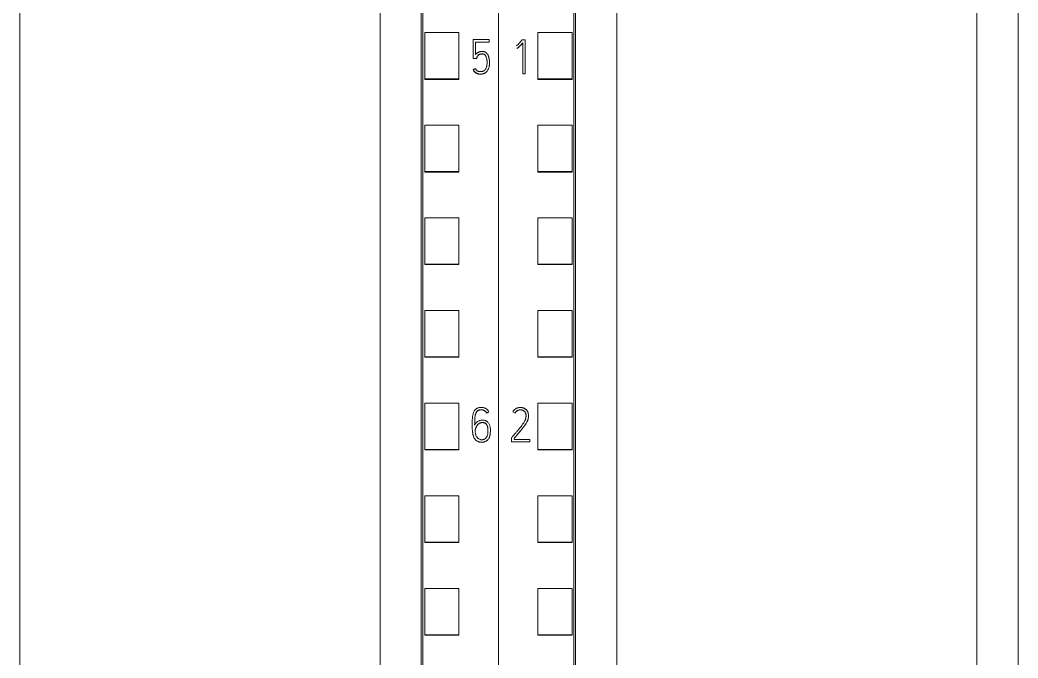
# Model space of a CAD drawing. Header units: millimetres. Extents: x 4137 to 6698, y 1400 to 3585.
# Drawn here: x 5361.9 to 5420.1, y 3013.8 to 3051 of the extents above; entities that cross this region are included whole.
import ezdxf

# ---------------------------------------------------------------- set-up
doc = ezdxf.new("R2010")
doc.units = ezdxf.units.MM
doc.layers.add('000-PI-Oprema', color=30, linetype='Continuous', lineweight=5)

msp = doc.modelspace()

# ---------------------------------------------------------------- linework, layer by layer
at = {"layer": '000-PI-Oprema', "color": 0, "linetype": 'ByBlock', "lineweight": 0}
for p, q in [((5389.848, 3075.465), (5389.848, 2962.047)), ((5389.848, 3075.465), (5389.848, 2962.047)), ((5385.448, 2964.37), (5385.448, 3073.185)), ((5394.248, 3073.185), (5394.248, 2964.37)), ((5385.548, 3047.561), (5385.548, 3050.264)), ((5385.548, 3050.264), (5387.548, 3050.264)), ((5387.548, 3047.561), (5387.548, 3050.264)), ((5392.148, 3047.561), (5392.148, 3050.264)), ((5394.148, 3050.264), (5392.148, 3050.264)), ((5394.148, 3047.561), (5394.148, 3050.264)), ((5388.375, 3049.855), (5388.375, 3048.761)), ((5389.299, 3049.855), (5388.375, 3049.855)), ((5388.514, 3048.982), (5388.514, 3049.717)), ((5388.514, 3049.717), (5389.299, 3049.717)), ((5389.299, 3049.711), (5388.514, 3049.711)), ((5389.299, 3049.717), (5389.299, 3049.855)), ((5389.299, 3049.717), (5389.299, 3049.711)), ((5391.414, 3049.844), (5391.239, 3049.844)), ((5391.414, 3047.86), (5391.414, 3049.844)), ((5391.275, 3049.673), (5391.275, 3047.86)), ((5388.375, 3048.761), (5388.375, 3048.754)), ((5388.375, 3048.761), (5388.586, 3048.761)), ((5388.586, 3048.754), (5388.375, 3048.754)), ((5388.586, 3048.761), (5388.586, 3048.754)), ((5388.38, 3048.106), (5388.38, 3048.1)), ((5389.326, 3048.496), (5389.326, 3048.503)), ((5385.548, 3047.534), (5385.548, 3047.561)), ((5385.548, 3047.561), (5387.548, 3047.561)), ((5385.548, 3047.534), (5387.548, 3047.534)), ((5387.548, 3047.534), (5387.548, 3047.561)), ((5391.275, 3047.86), (5391.414, 3047.86)), ((5391.275, 3047.86), (5391.275, 3047.854)), ((5391.414, 3047.854), (5391.275, 3047.854)), ((5391.414, 3047.86), (5391.414, 3047.854)), ((5392.148, 3047.534), (5392.148, 3047.561)), ((5394.148, 3047.561), (5392.148, 3047.561)), ((5394.148, 3047.534), (5392.148, 3047.534)), ((5394.148, 3047.534), (5394.148, 3047.561)), ((5385.548, 3042.16), (5385.548, 3044.862)), ((5385.548, 3044.862), (5387.548, 3044.862)), ((5387.548, 3042.16), (5387.548, 3044.862)), ((5392.148, 3042.16), (5392.148, 3044.862)), ((5394.148, 3044.862), (5392.148, 3044.862)), ((5394.148, 3042.16), (5394.148, 3044.862)), ((5385.548, 3042.134), (5385.548, 3042.16)), ((5385.548, 3042.16), (5387.548, 3042.16)), ((5385.548, 3042.134), (5387.548, 3042.134)), ((5387.548, 3042.134), (5387.548, 3042.16)), ((5392.148, 3042.134), (5392.148, 3042.16)), ((5394.148, 3042.16), (5392.148, 3042.16)), ((5394.148, 3042.134), (5392.148, 3042.134)), ((5394.148, 3042.134), (5394.148, 3042.16)), ((5385.548, 3036.758), (5385.548, 3039.46)), ((5385.548, 3039.46), (5387.548, 3039.46)), ((5387.548, 3036.758), (5387.548, 3039.46)), ((5392.148, 3036.758), (5392.148, 3039.46)), ((5394.148, 3039.46), (5392.148, 3039.46)), ((5394.148, 3036.758), (5394.148, 3039.46)), ((5385.548, 3036.734), (5385.548, 3036.758)), ((5385.548, 3036.758), (5387.548, 3036.758)), ((5385.548, 3036.734), (5387.548, 3036.734)), ((5387.548, 3036.734), (5387.548, 3036.758)), ((5392.148, 3036.734), (5392.148, 3036.758)), ((5394.148, 3036.758), (5392.148, 3036.758)), ((5394.148, 3036.734), (5392.148, 3036.734)), ((5394.148, 3036.734), (5394.148, 3036.758)), ((5385.548, 3031.357), (5385.548, 3034.059)), ((5385.548, 3034.059), (5387.548, 3034.059)), ((5387.548, 3031.357), (5387.548, 3034.059)), ((5392.148, 3031.357), (5392.148, 3034.059)), ((5394.148, 3034.059), (5392.148, 3034.059)), ((5394.148, 3031.357), (5394.148, 3034.059)), ((5385.548, 3031.334), (5385.548, 3031.357)), ((5385.548, 3031.357), (5387.548, 3031.357)), ((5385.548, 3031.334), (5387.548, 3031.334)), ((5387.548, 3031.334), (5387.548, 3031.357)), ((5392.148, 3031.334), (5392.148, 3031.357)), ((5394.148, 3031.357), (5392.148, 3031.357)), ((5394.148, 3031.334), (5392.148, 3031.334)), ((5394.148, 3031.334), (5394.148, 3031.357)), ((5385.548, 3025.955), (5385.548, 3028.657)), ((5385.548, 3028.657), (5387.548, 3028.657)), ((5387.548, 3025.955), (5387.548, 3028.657)), ((5389.292, 3028.155), (5389.292, 3028.149)), ((5392.148, 3025.955), (5392.148, 3028.657)), ((5394.148, 3028.657), (5392.148, 3028.657)), ((5394.148, 3025.955), (5394.148, 3028.657)), ((5389.164, 3028.089), (5389.164, 3028.083)), ((5391.6, 3027.915), (5391.6, 3027.921)), ((5388.32, 3027.351), (5388.32, 3027.345)), ((5389.384, 3027.052), (5389.384, 3027.058)), ((5391.683, 3026.537), (5390.757, 3026.537)), ((5391.683, 3026.398), (5391.683, 3026.537)), ((5385.548, 3025.934), (5385.548, 3025.955)), ((5385.548, 3025.955), (5387.548, 3025.955)), ((5385.548, 3025.934), (5387.548, 3025.934)), ((5387.548, 3025.934), (5387.548, 3025.955)), ((5390.618, 3026.398), (5391.683, 3026.398)), ((5391.683, 3026.392), (5390.618, 3026.392)), ((5391.683, 3026.398), (5391.683, 3026.392)), ((5392.148, 3025.934), (5392.148, 3025.955)), ((5394.148, 3025.955), (5392.148, 3025.955)), ((5394.148, 3025.934), (5392.148, 3025.934)), ((5394.148, 3025.934), (5394.148, 3025.955)), ((5385.548, 3020.554), (5385.548, 3023.255)), ((5385.548, 3023.255), (5387.548, 3023.255)), ((5387.548, 3020.554), (5387.548, 3023.255)), ((5392.148, 3020.554), (5392.148, 3023.255)), ((5394.148, 3023.255), (5392.148, 3023.255)), ((5394.148, 3020.554), (5394.148, 3023.255)), ((5385.548, 3020.534), (5385.548, 3020.554)), ((5385.548, 3020.554), (5387.548, 3020.554)), ((5385.548, 3020.534), (5387.548, 3020.534)), ((5387.548, 3020.534), (5387.548, 3020.554)), ((5392.148, 3020.534), (5392.148, 3020.554)), ((5394.148, 3020.554), (5392.148, 3020.554)), ((5394.148, 3020.534), (5392.148, 3020.534)), ((5394.148, 3020.534), (5394.148, 3020.554)), ((5385.548, 3015.152), (5385.548, 3017.854)), ((5385.548, 3017.854), (5387.548, 3017.854)), ((5387.548, 3015.152), (5387.548, 3017.854)), ((5392.148, 3015.152), (5392.148, 3017.854)), ((5394.148, 3017.854), (5392.148, 3017.854)), ((5394.148, 3015.152), (5394.148, 3017.854)), ((5385.548, 3015.152), (5387.548, 3015.152)), ((5385.548, 3015.134), (5385.548, 3015.152)), ((5385.548, 3015.134), (5387.548, 3015.134)), ((5387.548, 3015.134), (5387.548, 3015.152)), ((5392.148, 3015.134), (5392.148, 3015.152)), ((5394.148, 3015.152), (5392.148, 3015.152)), ((5394.148, 3015.134), (5392.148, 3015.134)), ((5394.148, 3015.134), (5394.148, 3015.152))]:
    msp.add_line(p, q, dxfattribs=at)
at = {"layer": '000-PI-Oprema', "color": 0, "linetype": 'ByBlock', "lineweight": 0, "ltscale": 0.25}
for p, q in [((5390.693, 3028.147), (5390.818, 3028.077)), ((5390.618, 3026.653), (5390.618, 3026.392)), ((5390.757, 3026.537), (5390.757, 3026.603))]:
    msp.add_line(p, q, dxfattribs=at)
at = {"layer": '000-PI-Oprema', "color": 0, "linetype": 'ByBlock', "lineweight": 0}
for points, knots in [([(5385.348, 2964.084), (5385.348, 2967.425), (5385.348, 2975.39), (5385.348, 2988.029), (5385.348, 3003.516), (5385.348, 3017.81), (5385.348, 3032.02), (5385.348, 3046.587), (5385.348, 3060.757), (5385.348, 3070.326), (5385.348, 3073.37)], [0, 0, 0, 0, 0.091483, 0.21812, 0.346206, 0.515858, 0.610111, 0.736264, 0.916066, 1, 1, 1, 1]), ([(5394.348, 3073.37), (5394.348, 3070.326), (5394.348, 3060.757), (5394.348, 3046.587), (5394.348, 3032.02), (5394.348, 3017.81), (5394.348, 3003.516), (5394.348, 2988.029), (5394.348, 2975.39), (5394.348, 2967.425), (5394.348, 2964.084)], [0, 0, 0, 0, 0.083934, 0.263736, 0.389889, 0.484142, 0.653794, 0.78188, 0.908517, 1, 1, 1, 1]), ([(5420.148, 2964.084), (5420.148, 2967.425), (5420.148, 2975.39), (5420.148, 2988.029), (5420.148, 3003.516), (5420.148, 3017.81), (5420.148, 3032.02), (5420.148, 3046.587), (5420.148, 3060.757), (5420.148, 3070.326), (5420.148, 3073.37)], [0, 0, 0, 0, 0.091483, 0.21812, 0.346206, 0.515858, 0.610111, 0.736264, 0.916066, 1, 1, 1, 1]), ([(5361.948, 3070.305), (5361.948, 3068.282), (5361.948, 3059.733), (5361.948, 3046.587), (5361.948, 3032.02), (5361.948, 3017.81), (5361.948, 3003.516), (5361.948, 2988.029), (5361.948, 2975.271), (5361.948, 2966.39), (5361.948, 2962.132), (5361.948, 2961.334)], [0, 0, 0, 0, 0.055935, 0.236292, 0.362833, 0.457376, 0.627551, 0.756032, 0.883059, 0.978086, 1, 1, 1, 1]), ([(5382.948, 3070.305), (5382.948, 3068.282), (5382.948, 3059.733), (5382.948, 3046.587), (5382.948, 3032.02), (5382.948, 3017.81), (5382.948, 3003.516), (5382.948, 2988.029), (5382.948, 2975.271), (5382.948, 2966.39), (5382.948, 2962.132), (5382.948, 2961.334)], [0, 0, 0, 0, 0.055935, 0.236292, 0.362833, 0.457376, 0.627551, 0.756032, 0.883059, 0.978086, 1, 1, 1, 1]), ([(5396.748, 3070.305), (5396.748, 3068.282), (5396.748, 3059.733), (5396.748, 3046.587), (5396.748, 3032.02), (5396.748, 3017.81), (5396.748, 3003.516), (5396.748, 2988.029), (5396.748, 2975.271), (5396.748, 2966.39), (5396.748, 2962.132), (5396.748, 2961.334)], [0, 0, 0, 0, 0.055935, 0.236292, 0.362833, 0.457376, 0.627551, 0.756032, 0.883059, 0.978086, 1, 1, 1, 1]), ([(5417.748, 3070.305), (5417.748, 3068.282), (5417.748, 3059.733), (5417.748, 3046.587), (5417.748, 3032.02), (5417.748, 3017.81), (5417.748, 3003.516), (5417.748, 2988.029), (5417.748, 2975.271), (5417.748, 2966.39), (5417.748, 2962.132), (5417.748, 2961.334)], [0, 0, 0, 0, 0.055935, 0.236292, 0.362833, 0.457376, 0.627551, 0.756032, 0.883059, 0.978086, 1, 1, 1, 1]), ([(5391.239, 3049.844), (5391.213, 3049.814), (5391.186, 3049.784), (5391.132, 3049.725), (5391.104, 3049.696), (5391.063, 3049.652), (5391.049, 3049.637), (5391.021, 3049.608), (5391.007, 3049.594), (5390.979, 3049.566), (5390.964, 3049.552), (5390.934, 3049.525), (5390.919, 3049.512), (5390.903, 3049.499)], [0, 0, 0, 0, 0.25, 0.25, 0.5, 0.5, 0.625, 0.625, 0.75, 0.75, 0.875, 0.875, 1, 1, 1, 1]), ([(5388.38, 3048.106), (5388.393, 3048.079), (5388.406, 3048.054), (5388.43, 3048.018), (5388.439, 3048.007), (5388.458, 3047.984), (5388.468, 3047.974), (5388.49, 3047.954), (5388.501, 3047.945), (5388.524, 3047.928), (5388.536, 3047.92), (5388.561, 3047.905), (5388.574, 3047.898), (5388.6, 3047.886), (5388.614, 3047.881), (5388.642, 3047.871), (5388.656, 3047.867), (5388.684, 3047.86), (5388.698, 3047.858), (5388.727, 3047.854), (5388.742, 3047.853), (5388.764, 3047.851), (5388.771, 3047.851), (5388.786, 3047.85), (5388.793, 3047.85), (5388.815, 3047.849), (5388.83, 3047.849), (5388.859, 3047.849), (5388.873, 3047.85), (5388.902, 3047.854), (5388.917, 3047.856), (5388.946, 3047.862), (5388.96, 3047.866), (5389.002, 3047.88), (5389.029, 3047.891), (5389.067, 3047.913), (5389.08, 3047.921), (5389.104, 3047.938), (5389.115, 3047.947), (5389.137, 3047.967), (5389.148, 3047.977), (5389.168, 3047.998), (5389.177, 3048.01), (5389.204, 3048.044), (5389.22, 3048.069), (5389.241, 3048.107), (5389.248, 3048.12), (5389.26, 3048.147), (5389.266, 3048.16), (5389.282, 3048.201), (5389.291, 3048.229), (5389.306, 3048.285), (5389.311, 3048.313), (5389.318, 3048.357), (5389.32, 3048.371), (5389.323, 3048.4), (5389.324, 3048.415), (5389.326, 3048.458), (5389.327, 3048.488), (5389.326, 3048.546), (5389.324, 3048.604), (5389.318, 3048.662), (5389.311, 3048.719), (5389.306, 3048.748), (5389.296, 3048.791), (5389.293, 3048.805), (5389.285, 3048.834), (5389.281, 3048.848), (5389.267, 3048.889), (5389.257, 3048.917), (5389.237, 3048.956), (5389.23, 3048.969), (5389.215, 3048.994), (5389.207, 3049.007), (5389.182, 3049.042), (5389.162, 3049.064), (5389.118, 3049.103), (5389.093, 3049.119), (5389.054, 3049.139), (5389.04, 3049.144), (5389.012, 3049.154), (5388.997, 3049.157), (5388.968, 3049.163), (5388.954, 3049.164), (5388.924, 3049.167), (5388.909, 3049.167), (5388.88, 3049.167), (5388.865, 3049.166), (5388.836, 3049.163), (5388.822, 3049.162), (5388.793, 3049.157), (5388.778, 3049.154), (5388.75, 3049.147), (5388.735, 3049.143), (5388.708, 3049.133), (5388.694, 3049.128), (5388.667, 3049.116), (5388.655, 3049.109), (5388.629, 3049.093), (5388.617, 3049.085), (5388.593, 3049.067), (5388.582, 3049.058), (5388.561, 3049.038), (5388.551, 3049.027), (5388.531, 3049.005), (5388.522, 3048.994), (5388.514, 3048.982)], [0, 0, 0, 0, 0.03125, 0.03125, 0.046875, 0.046875, 0.0625, 0.0625, 0.078125, 0.078125, 0.09375, 0.09375, 0.109375, 0.109375, 0.125, 0.125, 0.140625, 0.140625, 0.15625, 0.15625, 0.171875, 0.171875, 0.179687, 0.179687, 0.1875, 0.1875, 0.203125, 0.203125, 0.21875, 0.21875, 0.234375, 0.234375, 0.25, 0.25, 0.28125, 0.28125, 0.296875, 0.296875, 0.3125, 0.3125, 0.328125, 0.328125, 0.34375, 0.34375, 0.375, 0.375, 0.390625, 0.390625, 0.40625, 0.40625, 0.4375, 0.4375, 0.46875, 0.46875, 0.484375, 0.484375, 0.5, 0.5, 0.53125, 0.53125, 0.5625, 0.59375, 0.59375, 0.625, 0.625, 0.640625, 0.640625, 0.65625, 0.65625, 0.6875, 0.6875, 0.703125, 0.703125, 0.71875, 0.71875, 0.75, 0.75, 0.78125, 0.78125, 0.796875, 0.796875, 0.8125, 0.8125, 0.828125, 0.828125, 0.84375, 0.84375, 0.859375, 0.859375, 0.875, 0.875, 0.890625, 0.890625, 0.90625, 0.90625, 0.921875, 0.921875, 0.9375, 0.9375, 0.953125, 0.953125, 0.96875, 0.96875, 0.984375, 0.984375, 1, 1, 1, 1]), ([(5390.912, 3049.352), (5390.917, 3049.352), (5390.922, 3049.353), (5390.932, 3049.355), (5390.937, 3049.356), (5390.947, 3049.36), (5390.952, 3049.362), (5390.961, 3049.367), (5390.965, 3049.37), (5390.978, 3049.379), (5390.986, 3049.385), (5391.002, 3049.398), (5391.009, 3049.404), (5391.033, 3049.424), (5391.047, 3049.438), (5391.077, 3049.467), (5391.092, 3049.481), (5391.135, 3049.524), (5391.163, 3049.554), (5391.22, 3049.613), (5391.248, 3049.643), (5391.275, 3049.673)], [0, 0, 0, 0, 0.03125, 0.03125, 0.0625, 0.0625, 0.09375, 0.09375, 0.125, 0.125, 0.1875, 0.1875, 0.25, 0.25, 0.375, 0.375, 0.5, 0.5, 0.75, 0.75, 1, 1, 1, 1]), ([(5391.275, 3049.666), (5391.248, 3049.636), (5391.22, 3049.607), (5391.163, 3049.547), (5391.135, 3049.518), (5391.091, 3049.475), (5391.077, 3049.46), (5391.047, 3049.432), (5391.032, 3049.418), (5391.009, 3049.398), (5391.002, 3049.391), (5390.986, 3049.379), (5390.977, 3049.372), (5390.965, 3049.364), (5390.961, 3049.361), (5390.952, 3049.356), (5390.947, 3049.353), (5390.938, 3049.35), (5390.932, 3049.349), (5390.922, 3049.347), (5390.917, 3049.346), (5390.912, 3049.346)], [0, 0, 0, 0, 0.25, 0.25, 0.5, 0.5, 0.625, 0.625, 0.75, 0.75, 0.8125, 0.8125, 0.875, 0.875, 0.90625, 0.90625, 0.9375, 0.9375, 0.96875, 0.96875, 1, 1, 1, 1]), ([(5388.586, 3048.761), (5388.587, 3048.784), (5388.59, 3048.807), (5388.599, 3048.84), (5388.602, 3048.851), (5388.612, 3048.873), (5388.617, 3048.883), (5388.629, 3048.902), (5388.636, 3048.911), (5388.647, 3048.925), (5388.651, 3048.929), (5388.659, 3048.937), (5388.664, 3048.941), (5388.685, 3048.961), (5388.704, 3048.974), (5388.734, 3048.991), (5388.745, 3048.996), (5388.766, 3049.005), (5388.777, 3049.009), (5388.81, 3049.019), (5388.833, 3049.023), (5388.868, 3049.026), (5388.879, 3049.026), (5388.903, 3049.026), (5388.914, 3049.025), (5388.949, 3049.022), (5388.972, 3049.017), (5388.999, 3049.007), (5389.004, 3049.005), (5389.015, 3049), (5389.02, 3048.997), (5389.034, 3048.988), (5389.043, 3048.981), (5389.056, 3048.969), (5389.06, 3048.965), (5389.068, 3048.956), (5389.08, 3048.943), (5389.09, 3048.929), (5389.102, 3048.91), (5389.108, 3048.9), (5389.118, 3048.879), (5389.123, 3048.869), (5389.136, 3048.837), (5389.143, 3048.815), (5389.157, 3048.771), (5389.162, 3048.749), (5389.169, 3048.715), (5389.171, 3048.704), (5389.175, 3048.681), (5389.18, 3048.647), (5389.183, 3048.613), (5389.185, 3048.568), (5389.186, 3048.545), (5389.187, 3048.477), (5389.186, 3048.432), (5389.179, 3048.375), (5389.177, 3048.364), (5389.173, 3048.341), (5389.171, 3048.33), (5389.163, 3048.296), (5389.157, 3048.274), (5389.142, 3048.23), (5389.134, 3048.209), (5389.113, 3048.167), (5389.101, 3048.148), (5389.075, 3048.11), (5389.06, 3048.093), (5389.035, 3048.069), (5389.026, 3048.061), (5389.008, 3048.046), (5388.998, 3048.04), (5388.979, 3048.028), (5388.969, 3048.022), (5388.947, 3048.012), (5388.936, 3048.008), (5388.903, 3047.998), (5388.88, 3047.994), (5388.846, 3047.991), (5388.834, 3047.99), (5388.811, 3047.989), (5388.799, 3047.989), (5388.765, 3047.99), (5388.742, 3047.993), (5388.708, 3048), (5388.697, 3048.003), (5388.674, 3048.01), (5388.663, 3048.014), (5388.642, 3048.023), (5388.632, 3048.029), (5388.612, 3048.041), (5388.602, 3048.047), (5388.574, 3048.069), (5388.558, 3048.085), (5388.537, 3048.113), (5388.53, 3048.123), (5388.518, 3048.143), (5388.513, 3048.153), (5388.508, 3048.164)], [0, 0, 0, 0, 0.03125, 0.03125, 0.046875, 0.046875, 0.0625, 0.0625, 0.078125, 0.078125, 0.085937, 0.085937, 0.09375, 0.09375, 0.125, 0.125, 0.140625, 0.140625, 0.15625, 0.15625, 0.1875, 0.1875, 0.203125, 0.203125, 0.21875, 0.21875, 0.25, 0.25, 0.257812, 0.257812, 0.265625, 0.265625, 0.28125, 0.28125, 0.289062, 0.289062, 0.296875, 0.3125, 0.3125, 0.328125, 0.328125, 0.34375, 0.34375, 0.375, 0.375, 0.40625, 0.40625, 0.421875, 0.421875, 0.4375, 0.46875, 0.46875, 0.5, 0.5, 0.5625, 0.5625, 0.578125, 0.578125, 0.59375, 0.59375, 0.625, 0.625, 0.65625, 0.65625, 0.6875, 0.6875, 0.71875, 0.71875, 0.734375, 0.734375, 0.75, 0.75, 0.765625, 0.765625, 0.78125, 0.78125, 0.8125, 0.8125, 0.828125, 0.828125, 0.84375, 0.84375, 0.875, 0.875, 0.890625, 0.890625, 0.90625, 0.90625, 0.921875, 0.921875, 0.9375, 0.9375, 0.96875, 0.96875, 0.984375, 0.984375, 1, 1, 1, 1]), ([(5389.187, 3048.498), (5389.187, 3048.503), (5389.187, 3048.508), (5389.186, 3048.535), (5389.186, 3048.558), (5389.183, 3048.603), (5389.181, 3048.626), (5389.173, 3048.694), (5389.164, 3048.738), (5389.145, 3048.805), (5389.137, 3048.827), (5389.12, 3048.869), (5389.11, 3048.89), (5389.092, 3048.919), (5389.086, 3048.929), (5389.071, 3048.948), (5389.063, 3048.956), (5389.046, 3048.972), (5389.037, 3048.979), (5389.023, 3048.989), (5389.017, 3048.992), (5389.007, 3048.997), (5389.002, 3049), (5388.985, 3049.006), (5388.974, 3049.009), (5388.952, 3049.015), (5388.94, 3049.017), (5388.917, 3049.019), (5388.905, 3049.02), (5388.882, 3049.02), (5388.87, 3049.02), (5388.847, 3049.018), (5388.835, 3049.017), (5388.812, 3049.012), (5388.778, 3049.005), (5388.746, 3048.992), (5388.716, 3048.975), (5388.706, 3048.968), (5388.687, 3048.955), (5388.678, 3048.948), (5388.66, 3048.932), (5388.652, 3048.924), (5388.641, 3048.911), (5388.637, 3048.906), (5388.63, 3048.897), (5388.627, 3048.892), (5388.617, 3048.877), (5388.612, 3048.867), (5388.603, 3048.846), (5388.599, 3048.835), (5388.59, 3048.801), (5388.587, 3048.778), (5388.586, 3048.754)], [0, 0, 0, 0, 0.013624, 0.013624, 0.075273, 0.075273, 0.136921, 0.136921, 0.260218, 0.260218, 0.321867, 0.321867, 0.383515, 0.383515, 0.414339, 0.414339, 0.445164, 0.445164, 0.475988, 0.475988, 0.4914, 0.4914, 0.506812, 0.506812, 0.537636, 0.537636, 0.568461, 0.568461, 0.599285, 0.599285, 0.630109, 0.630109, 0.660933, 0.660933, 0.691758, 0.753406, 0.753406, 0.78423, 0.78423, 0.815055, 0.815055, 0.845879, 0.845879, 0.861291, 0.861291, 0.876703, 0.876703, 0.907527, 0.907527, 0.938352, 0.938352, 1, 1, 1, 1]), ([(5389.326, 3048.496), (5389.326, 3048.475), (5389.326, 3048.454), (5389.324, 3048.403), (5389.321, 3048.375), (5389.315, 3048.331), (5389.313, 3048.317), (5389.307, 3048.288), (5389.304, 3048.274), (5389.293, 3048.231), (5389.285, 3048.203), (5389.264, 3048.149), (5389.252, 3048.122), (5389.224, 3048.07), (5389.209, 3048.045), (5389.183, 3048.01), (5389.173, 3047.999), (5389.154, 3047.977), (5389.143, 3047.967), (5389.111, 3047.937), (5389.087, 3047.919), (5389.05, 3047.897), (5389.037, 3047.89), (5389.01, 3047.878), (5388.996, 3047.872), (5388.954, 3047.858), (5388.926, 3047.851), (5388.882, 3047.845), (5388.867, 3047.844), (5388.838, 3047.842), (5388.823, 3047.842), (5388.794, 3047.843), (5388.779, 3047.844), (5388.75, 3047.846), (5388.735, 3047.847), (5388.706, 3047.85), (5388.692, 3047.853), (5388.663, 3047.859), (5388.648, 3047.863), (5388.62, 3047.872), (5388.606, 3047.877), (5388.58, 3047.889), (5388.566, 3047.896), (5388.541, 3047.911), (5388.528, 3047.919), (5388.504, 3047.936), (5388.493, 3047.945), (5388.471, 3047.965), (5388.461, 3047.975), (5388.441, 3047.997), (5388.432, 3048.009), (5388.407, 3048.046), (5388.393, 3048.073), (5388.38, 3048.1)], [0, 0, 0, 0, 0.044434, 0.044434, 0.104157, 0.104157, 0.134018, 0.134018, 0.16388, 0.16388, 0.223602, 0.223602, 0.283325, 0.283325, 0.343048, 0.343048, 0.37291, 0.37291, 0.402771, 0.402771, 0.462494, 0.462494, 0.492355, 0.492355, 0.522217, 0.522217, 0.58194, 0.58194, 0.611801, 0.611801, 0.641663, 0.641663, 0.671524, 0.671524, 0.701386, 0.701386, 0.731247, 0.731247, 0.761108, 0.761108, 0.79097, 0.79097, 0.820831, 0.820831, 0.850693, 0.850693, 0.880554, 0.880554, 0.910416, 0.910416, 0.940277, 0.940277, 1, 1, 1, 1]), ([(5389.292, 3028.155), (5389.277, 3028.18), (5389.261, 3028.205), (5389.235, 3028.239), (5389.225, 3028.25), (5389.206, 3028.271), (5389.195, 3028.281), (5389.163, 3028.31), (5389.14, 3028.327), (5389.102, 3028.349), (5389.089, 3028.355), (5389.063, 3028.367), (5389.049, 3028.373), (5389.009, 3028.387), (5388.981, 3028.394), (5388.938, 3028.402), (5388.924, 3028.404), (5388.895, 3028.408), (5388.881, 3028.409), (5388.837, 3028.411), (5388.809, 3028.411), (5388.766, 3028.407), (5388.751, 3028.405), (5388.723, 3028.4), (5388.708, 3028.397), (5388.666, 3028.386), (5388.639, 3028.376), (5388.601, 3028.356), (5388.588, 3028.349), (5388.564, 3028.333), (5388.552, 3028.325), (5388.518, 3028.298), (5388.497, 3028.278), (5388.469, 3028.245), (5388.46, 3028.233), (5388.443, 3028.21), (5388.435, 3028.197), (5388.414, 3028.16), (5388.402, 3028.134), (5388.381, 3028.079), (5388.373, 3028.052), (5388.359, 3027.996), (5388.354, 3027.968), (5388.345, 3027.912), (5388.341, 3027.884), (5388.332, 3027.798), (5388.328, 3027.741), (5388.323, 3027.626), (5388.322, 3027.569), (5388.32, 3027.397), (5388.319, 3027.282), (5388.325, 3027.139), (5388.326, 3027.11), (5388.33, 3027.053), (5388.332, 3027.025), (5388.342, 3026.939), (5388.35, 3026.883), (5388.367, 3026.812), (5388.371, 3026.798), (5388.379, 3026.77), (5388.383, 3026.756), (5388.397, 3026.715), (5388.408, 3026.689), (5388.426, 3026.649), (5388.432, 3026.637), (5388.446, 3026.611), (5388.454, 3026.599), (5388.478, 3026.562), (5388.495, 3026.539), (5388.526, 3026.508), (5388.536, 3026.498), (5388.559, 3026.48), (5388.571, 3026.471), (5388.607, 3026.447), (5388.633, 3026.434), (5388.673, 3026.417), (5388.687, 3026.412), (5388.714, 3026.403), (5388.728, 3026.399), (5388.77, 3026.388), (5388.799, 3026.384), (5388.842, 3026.38), (5388.857, 3026.379), (5388.886, 3026.379), (5388.9, 3026.379), (5388.944, 3026.382), (5388.972, 3026.386), (5389.014, 3026.397), (5389.028, 3026.401), (5389.056, 3026.41), (5389.069, 3026.415), (5389.109, 3026.433), (5389.134, 3026.447), (5389.17, 3026.472), (5389.182, 3026.48), (5389.204, 3026.499), (5389.215, 3026.509), (5389.246, 3026.54), (5389.264, 3026.562), (5389.287, 3026.598), (5389.295, 3026.611), (5389.308, 3026.637), (5389.314, 3026.65), (5389.33, 3026.69), (5389.339, 3026.718), (5389.35, 3026.76), (5389.353, 3026.774), (5389.359, 3026.802), (5389.362, 3026.816), (5389.369, 3026.859), (5389.373, 3026.888), (5389.382, 3026.974), (5389.385, 3027.031), (5389.382, 3027.117), (5389.38, 3027.146), (5389.374, 3027.203), (5389.369, 3027.232), (5389.357, 3027.289), (5389.349, 3027.317), (5389.331, 3027.373), (5389.321, 3027.4), (5389.296, 3027.453), (5389.281, 3027.478), (5389.248, 3027.526), (5389.23, 3027.548), (5389.197, 3027.578), (5389.186, 3027.588), (5389.162, 3027.604), (5389.15, 3027.612), (5389.124, 3027.626), (5389.11, 3027.632), (5389.083, 3027.642), (5389.069, 3027.647), (5389.026, 3027.658), (5388.998, 3027.663), (5388.954, 3027.667), (5388.939, 3027.668), (5388.91, 3027.669), (5388.895, 3027.668), (5388.851, 3027.666), (5388.822, 3027.662), (5388.779, 3027.652), (5388.765, 3027.648), (5388.737, 3027.639), (5388.724, 3027.633), (5388.684, 3027.616), (5388.659, 3027.601), (5388.623, 3027.577), (5388.611, 3027.568), (5388.588, 3027.549), (5388.577, 3027.54), (5388.546, 3027.509), (5388.526, 3027.487), (5388.491, 3027.44), (5388.476, 3027.415), (5388.462, 3027.389)], [0, 0, 0, 0, 0.015625, 0.015625, 0.023438, 0.023438, 0.03125, 0.03125, 0.046875, 0.046875, 0.054688, 0.054688, 0.0625, 0.0625, 0.078125, 0.078125, 0.085938, 0.085938, 0.09375, 0.09375, 0.109375, 0.109375, 0.117188, 0.117188, 0.125, 0.125, 0.140625, 0.140625, 0.148438, 0.148438, 0.15625, 0.15625, 0.171875, 0.171875, 0.179688, 0.179688, 0.1875, 0.1875, 0.203125, 0.203125, 0.21875, 0.21875, 0.234375, 0.234375, 0.25, 0.25, 0.28125, 0.28125, 0.3125, 0.3125, 0.375, 0.375, 0.390625, 0.390625, 0.40625, 0.40625, 0.4375, 0.4375, 0.445313, 0.445313, 0.453125, 0.453125, 0.46875, 0.46875, 0.476563, 0.476563, 0.484375, 0.484375, 0.5, 0.5, 0.507813, 0.507813, 0.515625, 0.515625, 0.53125, 0.53125, 0.539063, 0.539063, 0.546875, 0.546875, 0.5625, 0.5625, 0.570313, 0.570313, 0.578125, 0.578125, 0.59375, 0.59375, 0.601563, 0.601563, 0.609375, 0.609375, 0.625, 0.625, 0.632813, 0.632813, 0.640625, 0.640625, 0.65625, 0.65625, 0.664063, 0.664063, 0.671875, 0.671875, 0.6875, 0.6875, 0.695313, 0.695313, 0.703125, 0.703125, 0.71875, 0.71875, 0.75, 0.75, 0.765625, 0.765625, 0.78125, 0.78125, 0.796875, 0.796875, 0.8125, 0.8125, 0.828125, 0.828125, 0.84375, 0.84375, 0.851563, 0.851563, 0.859375, 0.859375, 0.867188, 0.867188, 0.875, 0.875, 0.890625, 0.890625, 0.898438, 0.898438, 0.90625, 0.90625, 0.921875, 0.921875, 0.929688, 0.929688, 0.9375, 0.9375, 0.953125, 0.953125, 0.960938, 0.960938, 0.96875, 0.96875, 0.984375, 0.984375, 1, 1, 1, 1]), ([(5388.462, 3027.389), (5388.462, 3027.45), (5388.463, 3027.511), (5388.465, 3027.602), (5388.466, 3027.632), (5388.468, 3027.693), (5388.47, 3027.724), (5388.473, 3027.784), (5388.476, 3027.815), (5388.483, 3027.875), (5388.487, 3027.905), (5388.496, 3027.95), (5388.499, 3027.965), (5388.507, 3027.995), (5388.511, 3028.01), (5388.525, 3028.054), (5388.537, 3028.083), (5388.555, 3028.117), (5388.559, 3028.123), (5388.567, 3028.137), (5388.571, 3028.143), (5388.585, 3028.162), (5388.595, 3028.174), (5388.611, 3028.191), (5388.616, 3028.196), (5388.628, 3028.206), (5388.634, 3028.211), (5388.653, 3028.225), (5388.666, 3028.233), (5388.687, 3028.243), (5388.694, 3028.246), (5388.709, 3028.251), (5388.716, 3028.254), (5388.739, 3028.26), (5388.754, 3028.263), (5388.784, 3028.268), (5388.8, 3028.27), (5388.831, 3028.272), (5388.846, 3028.272), (5388.877, 3028.271), (5388.893, 3028.27), (5388.923, 3028.265), (5388.946, 3028.261), (5388.968, 3028.254), (5388.983, 3028.249), (5388.99, 3028.247), (5389.012, 3028.238), (5389.026, 3028.231), (5389.052, 3028.215), (5389.065, 3028.207), (5389.084, 3028.192), (5389.09, 3028.187), (5389.101, 3028.176), (5389.106, 3028.171), (5389.122, 3028.154), (5389.132, 3028.142), (5389.149, 3028.116), (5389.157, 3028.103), (5389.164, 3028.089)], [0, 0, 0, 0, 0.125, 0.125, 0.1875, 0.1875, 0.25, 0.25, 0.3125, 0.3125, 0.375, 0.375, 0.40625, 0.40625, 0.4375, 0.4375, 0.5, 0.5, 0.515625, 0.515625, 0.53125, 0.53125, 0.5625, 0.5625, 0.578125, 0.578125, 0.59375, 0.59375, 0.625, 0.625, 0.640625, 0.640625, 0.65625, 0.65625, 0.6875, 0.6875, 0.71875, 0.71875, 0.75, 0.75, 0.78125, 0.78125, 0.8125, 0.828125, 0.828125, 0.84375, 0.84375, 0.875, 0.875, 0.90625, 0.90625, 0.921875, 0.921875, 0.9375, 0.9375, 0.96875, 0.96875, 1, 1, 1, 1]), ([(5389.164, 3028.083), (5389.15, 3028.111), (5389.133, 3028.136), (5389.107, 3028.164), (5389.102, 3028.17), (5389.09, 3028.18), (5389.084, 3028.185), (5389.066, 3028.2), (5389.041, 3028.217), (5389.013, 3028.231), (5388.984, 3028.243), (5388.97, 3028.248), (5388.94, 3028.256), (5388.925, 3028.259), (5388.894, 3028.263), (5388.879, 3028.265), (5388.832, 3028.266), (5388.802, 3028.265), (5388.756, 3028.258), (5388.741, 3028.254), (5388.711, 3028.246), (5388.696, 3028.241), (5388.675, 3028.231), (5388.669, 3028.227), (5388.655, 3028.22), (5388.649, 3028.215), (5388.63, 3028.202), (5388.612, 3028.187), (5388.597, 3028.169), (5388.587, 3028.157), (5388.582, 3028.151), (5388.568, 3028.133), (5388.56, 3028.119), (5388.545, 3028.093), (5388.538, 3028.079), (5388.527, 3028.05), (5388.521, 3028.036), (5388.507, 3027.992), (5388.5, 3027.962), (5388.488, 3027.902), (5388.483, 3027.872), (5388.476, 3027.811), (5388.474, 3027.781), (5388.47, 3027.72), (5388.468, 3027.689), (5388.466, 3027.628), (5388.465, 3027.597), (5388.463, 3027.505), (5388.462, 3027.444), (5388.462, 3027.383)], [0, 0, 0, 0, 0.0625, 0.0625, 0.078125, 0.078125, 0.09375, 0.09375, 0.125, 0.15625, 0.15625, 0.1875, 0.1875, 0.21875, 0.21875, 0.25, 0.25, 0.3125, 0.3125, 0.34375, 0.34375, 0.375, 0.375, 0.390625, 0.390625, 0.40625, 0.40625, 0.4375, 0.453125, 0.453125, 0.46875, 0.46875, 0.5, 0.5, 0.53125, 0.53125, 0.5625, 0.5625, 0.625, 0.625, 0.6875, 0.6875, 0.75, 0.75, 0.8125, 0.8125, 0.875, 0.875, 1, 1, 1, 1]), ([(5390.818, 3028.083), (5390.829, 3028.107), (5390.843, 3028.129), (5390.867, 3028.159), (5390.875, 3028.169), (5390.894, 3028.187), (5390.904, 3028.195), (5390.936, 3028.218), (5390.958, 3028.23), (5391.007, 3028.25), (5391.032, 3028.257), (5391.07, 3028.264), (5391.083, 3028.266), (5391.108, 3028.268), (5391.122, 3028.269), (5391.16, 3028.268), (5391.186, 3028.266), (5391.224, 3028.257), (5391.236, 3028.254), (5391.261, 3028.245), (5391.273, 3028.24), (5391.308, 3028.224), (5391.33, 3028.21), (5391.361, 3028.186), (5391.37, 3028.177), (5391.388, 3028.158), (5391.396, 3028.148), (5391.408, 3028.132), (5391.411, 3028.127), (5391.418, 3028.115), (5391.427, 3028.098), (5391.434, 3028.08), (5391.442, 3028.055), (5391.445, 3028.043), (5391.451, 3028.017), (5391.453, 3028.005), (5391.456, 3027.979), (5391.457, 3027.966), (5391.459, 3027.94), (5391.459, 3027.927), (5391.459, 3027.902), (5391.458, 3027.889), (5391.456, 3027.863), (5391.455, 3027.85), (5391.45, 3027.811), (5391.445, 3027.786), (5391.435, 3027.749), (5391.431, 3027.736), (5391.423, 3027.712), (5391.419, 3027.7), (5391.404, 3027.664), (5391.393, 3027.64), (5391.369, 3027.595), (5391.356, 3027.573), (5391.33, 3027.529), (5391.316, 3027.508), (5391.273, 3027.444), (5391.243, 3027.402), (5391.151, 3027.279), (5391.086, 3027.199), (5390.987, 3027.081), (5390.953, 3027.042), (5390.887, 3026.964), (5390.853, 3026.925), (5390.786, 3026.847), (5390.753, 3026.808), (5390.685, 3026.731), (5390.652, 3026.692), (5390.618, 3026.653)], [0, 0, 0, 0, 0.03125, 0.03125, 0.046875, 0.046875, 0.0625, 0.0625, 0.09375, 0.09375, 0.125, 0.125, 0.140625, 0.140625, 0.15625, 0.15625, 0.1875, 0.1875, 0.203125, 0.203125, 0.21875, 0.21875, 0.25, 0.25, 0.265625, 0.265625, 0.28125, 0.28125, 0.289063, 0.289063, 0.296875, 0.3125, 0.3125, 0.328125, 0.328125, 0.34375, 0.34375, 0.359375, 0.359375, 0.375, 0.375, 0.390625, 0.390625, 0.40625, 0.40625, 0.4375, 0.4375, 0.453125, 0.453125, 0.46875, 0.46875, 0.5, 0.5, 0.53125, 0.53125, 0.5625, 0.5625, 0.625, 0.625, 0.75, 0.75, 0.8125, 0.8125, 0.875, 0.875, 0.9375, 0.9375, 1, 1, 1, 1]), ([(5390.757, 3026.603), (5390.796, 3026.649), (5390.835, 3026.695), (5390.913, 3026.787), (5390.952, 3026.833), (5391.03, 3026.924), (5391.069, 3026.97), (5391.147, 3027.062), (5391.185, 3027.109), (5391.261, 3027.202), (5391.299, 3027.249), (5391.353, 3027.321), (5391.371, 3027.345), (5391.406, 3027.394), (5391.424, 3027.419), (5391.457, 3027.469), (5391.473, 3027.494), (5391.503, 3027.546), (5391.518, 3027.573), (5391.536, 3027.614), (5391.542, 3027.628), (5391.553, 3027.656), (5391.559, 3027.67), (5391.573, 3027.713), (5391.58, 3027.742), (5391.591, 3027.801), (5391.595, 3027.831), (5391.599, 3027.876), (5391.6, 3027.891), (5391.6, 3027.921), (5391.6, 3027.937), (5391.598, 3027.982), (5391.595, 3028.012), (5391.587, 3028.056), (5391.584, 3028.071), (5391.576, 3028.1), (5391.571, 3028.115), (5391.561, 3028.143), (5391.555, 3028.157), (5391.542, 3028.184), (5391.534, 3028.197), (5391.522, 3028.216), (5391.518, 3028.222), (5391.509, 3028.234), (5391.504, 3028.241), (5391.489, 3028.258), (5391.479, 3028.269), (5391.458, 3028.29), (5391.447, 3028.301), (5391.429, 3028.314), (5391.423, 3028.319), (5391.41, 3028.327), (5391.403, 3028.331), (5391.37, 3028.351), (5391.343, 3028.363), (5391.3, 3028.378), (5391.285, 3028.382), (5391.256, 3028.39), (5391.241, 3028.393), (5391.211, 3028.399), (5391.196, 3028.4), (5391.166, 3028.403), (5391.151, 3028.404), (5391.121, 3028.405), (5391.106, 3028.404), (5391.076, 3028.403), (5391.06, 3028.402), (5391.015, 3028.397), (5390.985, 3028.391), (5390.942, 3028.377), (5390.928, 3028.372), (5390.907, 3028.362), (5390.9, 3028.359), (5390.887, 3028.352), (5390.88, 3028.349), (5390.847, 3028.33), (5390.823, 3028.312), (5390.789, 3028.282), (5390.778, 3028.271), (5390.757, 3028.249), (5390.748, 3028.237), (5390.721, 3028.201), (5390.706, 3028.175), (5390.693, 3028.147)], [0, 0, 0, 0, 0.0625, 0.0625, 0.125, 0.125, 0.1875, 0.1875, 0.25, 0.25, 0.3125, 0.3125, 0.34375, 0.34375, 0.375, 0.375, 0.40625, 0.40625, 0.4375, 0.4375, 0.453125, 0.453125, 0.46875, 0.46875, 0.5, 0.5, 0.53125, 0.53125, 0.546875, 0.546875, 0.5625, 0.5625, 0.59375, 0.59375, 0.609375, 0.609375, 0.625, 0.625, 0.640625, 0.640625, 0.65625, 0.65625, 0.664062, 0.664062, 0.671875, 0.671875, 0.6875, 0.6875, 0.703125, 0.703125, 0.710937, 0.710937, 0.71875, 0.71875, 0.75, 0.75, 0.765625, 0.765625, 0.78125, 0.78125, 0.796875, 0.796875, 0.8125, 0.8125, 0.828125, 0.828125, 0.84375, 0.84375, 0.875, 0.875, 0.890625, 0.890625, 0.898437, 0.898437, 0.90625, 0.90625, 0.9375, 0.9375, 0.953125, 0.953125, 0.96875, 0.96875, 1, 1, 1, 1]), ([(5391.459, 3027.912), (5391.459, 3027.923), (5391.459, 3027.933), (5391.457, 3027.957), (5391.456, 3027.969), (5391.453, 3027.995), (5391.451, 3028.008), (5391.446, 3028.033), (5391.443, 3028.046), (5391.435, 3028.071), (5391.43, 3028.083), (5391.422, 3028.1), (5391.419, 3028.106), (5391.413, 3028.118), (5391.409, 3028.123), (5391.391, 3028.15), (5391.373, 3028.169), (5391.348, 3028.19), (5391.343, 3028.194), (5391.332, 3028.202), (5391.316, 3028.212), (5391.288, 3028.228), (5391.264, 3028.238), (5391.239, 3028.247), (5391.226, 3028.25), (5391.188, 3028.259), (5391.163, 3028.262), (5391.11, 3028.263), (5391.071, 3028.26), (5391.033, 3028.251), (5391.008, 3028.243), (5390.996, 3028.239), (5390.972, 3028.229), (5390.96, 3028.224), (5390.937, 3028.212), (5390.926, 3028.205), (5390.894, 3028.182), (5390.875, 3028.164), (5390.851, 3028.133), (5390.844, 3028.123), (5390.83, 3028.1), (5390.824, 3028.089), (5390.818, 3028.077)], [0, 0, 0, 0, 0.034384, 0.034384, 0.076368, 0.076368, 0.118351, 0.118351, 0.160334, 0.160334, 0.202317, 0.202317, 0.223309, 0.223309, 0.244301, 0.244301, 0.328267, 0.328267, 0.349259, 0.349259, 0.370251, 0.412234, 0.454217, 0.454217, 0.496201, 0.496201, 0.580167, 0.580167, 0.664134, 0.706117, 0.706117, 0.7481, 0.7481, 0.790084, 0.790084, 0.832067, 0.832067, 0.916033, 0.916033, 0.958017, 0.958017, 1, 1, 1, 1]), ([(5391.6, 3027.916), (5391.6, 3027.894), (5391.599, 3027.873), (5391.595, 3027.822), (5391.591, 3027.792), (5391.582, 3027.748), (5391.579, 3027.733), (5391.571, 3027.704), (5391.567, 3027.689), (5391.558, 3027.661), (5391.552, 3027.647), (5391.541, 3027.619), (5391.535, 3027.605), (5391.516, 3027.564), (5391.502, 3027.538), (5391.472, 3027.486), (5391.455, 3027.46), (5391.422, 3027.41), (5391.405, 3027.386), (5391.37, 3027.337), (5391.352, 3027.313), (5391.297, 3027.241), (5391.26, 3027.194), (5391.184, 3027.101), (5391.146, 3027.055), (5391.068, 3026.963), (5391.029, 3026.917), (5390.951, 3026.826), (5390.912, 3026.78), (5390.834, 3026.689), (5390.796, 3026.643), (5390.757, 3026.597)], [0, 0, 0, 0, 0.040253, 0.040253, 0.096709, 0.096709, 0.124936, 0.124936, 0.153164, 0.153164, 0.181392, 0.181392, 0.20962, 0.20962, 0.266076, 0.266076, 0.322531, 0.322531, 0.378987, 0.378987, 0.435443, 0.435443, 0.548354, 0.548354, 0.661266, 0.661266, 0.774177, 0.774177, 0.887089, 0.887089, 1, 1, 1, 1]), ([(5389.384, 3027.052), (5389.384, 3027.006), (5389.381, 3026.96), (5389.373, 3026.886), (5389.37, 3026.857), (5389.363, 3026.814), (5389.36, 3026.8), (5389.354, 3026.771), (5389.351, 3026.757), (5389.34, 3026.715), (5389.332, 3026.687), (5389.315, 3026.647), (5389.309, 3026.634), (5389.296, 3026.608), (5389.289, 3026.595), (5389.266, 3026.558), (5389.248, 3026.536), (5389.217, 3026.505), (5389.207, 3026.495), (5389.185, 3026.476), (5389.173, 3026.468), (5389.137, 3026.443), (5389.112, 3026.428), (5389.072, 3026.41), (5389.058, 3026.405), (5389.031, 3026.395), (5389.017, 3026.391), (5388.975, 3026.381), (5388.946, 3026.376), (5388.903, 3026.373), (5388.888, 3026.372), (5388.859, 3026.373), (5388.844, 3026.373), (5388.801, 3026.377), (5388.773, 3026.382), (5388.73, 3026.392), (5388.716, 3026.396), (5388.688, 3026.405), (5388.675, 3026.41), (5388.635, 3026.427), (5388.609, 3026.44), (5388.579, 3026.459), (5388.573, 3026.464), (5388.561, 3026.472), (5388.555, 3026.477), (5388.538, 3026.49), (5388.528, 3026.5), (5388.497, 3026.531), (5388.479, 3026.554), (5388.455, 3026.59), (5388.448, 3026.602), (5388.434, 3026.628), (5388.427, 3026.641), (5388.409, 3026.68), (5388.398, 3026.707), (5388.38, 3026.761), (5388.372, 3026.789), (5388.358, 3026.845), (5388.352, 3026.874), (5388.343, 3026.93), (5388.335, 3026.987), (5388.33, 3027.045), (5388.326, 3027.102), (5388.325, 3027.131), (5388.321, 3027.221), (5388.32, 3027.283), (5388.32, 3027.345)], [0, 0, 0, 0, 0.061961, 0.061961, 0.100808, 0.100808, 0.120232, 0.120232, 0.139655, 0.139655, 0.178502, 0.178502, 0.197926, 0.197926, 0.217349, 0.217349, 0.256196, 0.256196, 0.27562, 0.27562, 0.295043, 0.295043, 0.33389, 0.33389, 0.353314, 0.353314, 0.372737, 0.372737, 0.411584, 0.411584, 0.431008, 0.431008, 0.450431, 0.450431, 0.489278, 0.489278, 0.508702, 0.508702, 0.528125, 0.528125, 0.566972, 0.566972, 0.576684, 0.576684, 0.586396, 0.586396, 0.605819, 0.605819, 0.644666, 0.644666, 0.66409, 0.66409, 0.683513, 0.683513, 0.72236, 0.72236, 0.761207, 0.761207, 0.800054, 0.800054, 0.838901, 0.877748, 0.877748, 0.916595, 0.916595, 1, 1, 1, 1]), ([(5388.735, 3027.483), (5388.761, 3027.497), (5388.788, 3027.508), (5388.831, 3027.518), (5388.846, 3027.521), (5388.875, 3027.525), (5388.904, 3027.528), (5388.934, 3027.527), (5388.963, 3027.526), (5388.978, 3027.524), (5389.007, 3027.519), (5389.021, 3027.516), (5389.049, 3027.506), (5389.063, 3027.5), (5389.088, 3027.486), (5389.1, 3027.478), (5389.122, 3027.459), (5389.133, 3027.448), (5389.151, 3027.425), (5389.159, 3027.413), (5389.174, 3027.388), (5389.181, 3027.375), (5389.199, 3027.334), (5389.208, 3027.307), (5389.219, 3027.264), (5389.222, 3027.25), (5389.228, 3027.221), (5389.23, 3027.207), (5389.235, 3027.163), (5389.237, 3027.134), (5389.239, 3027.076), (5389.239, 3027.047), (5389.238, 3026.96), (5389.232, 3026.902), (5389.215, 3026.816), (5389.207, 3026.787), (5389.193, 3026.746), (5389.187, 3026.732), (5389.174, 3026.706), (5389.167, 3026.693), (5389.144, 3026.656), (5389.126, 3026.633), (5389.1, 3026.607), (5389.094, 3026.602), (5389.083, 3026.593), (5389.077, 3026.588), (5389.06, 3026.575), (5389.048, 3026.567), (5389.022, 3026.553), (5389.009, 3026.547), (5388.981, 3026.536), (5388.953, 3026.528), (5388.924, 3026.523), (5388.894, 3026.521), (5388.879, 3026.521), (5388.85, 3026.522), (5388.836, 3026.524), (5388.807, 3026.529), (5388.792, 3026.533), (5388.75, 3026.547), (5388.724, 3026.561), (5388.688, 3026.585), (5388.676, 3026.594), (5388.654, 3026.613), (5388.632, 3026.633), (5388.613, 3026.655), (5388.595, 3026.678), (5388.586, 3026.69), (5388.562, 3026.727), (5388.548, 3026.753), (5388.531, 3026.793), (5388.526, 3026.807), (5388.517, 3026.835), (5388.513, 3026.849), (5388.503, 3026.892), (5388.499, 3026.921), (5388.495, 3026.964), (5388.494, 3026.979), (5388.494, 3027.008), (5388.494, 3027.023), (5388.496, 3027.067), (5388.5, 3027.096), (5388.511, 3027.153), (5388.518, 3027.181), (5388.532, 3027.222), (5388.538, 3027.236), (5388.549, 3027.263), (5388.555, 3027.276), (5388.575, 3027.315), (5388.59, 3027.34), (5388.616, 3027.375), (5388.625, 3027.387), (5388.644, 3027.409), (5388.654, 3027.42), (5388.686, 3027.45), (5388.709, 3027.468), (5388.735, 3027.483)], [0, 0, 0, 0, 0.03125, 0.03125, 0.046875, 0.046875, 0.0625, 0.078125, 0.078125, 0.09375, 0.09375, 0.109375, 0.109375, 0.125, 0.125, 0.140625, 0.140625, 0.15625, 0.15625, 0.171875, 0.171875, 0.1875, 0.1875, 0.21875, 0.21875, 0.234375, 0.234375, 0.25, 0.25, 0.28125, 0.28125, 0.3125, 0.3125, 0.375, 0.375, 0.40625, 0.40625, 0.421875, 0.421875, 0.4375, 0.4375, 0.46875, 0.46875, 0.476563, 0.476563, 0.484375, 0.484375, 0.5, 0.5, 0.515625, 0.515625, 0.53125, 0.546875, 0.546875, 0.5625, 0.5625, 0.578125, 0.578125, 0.59375, 0.59375, 0.625, 0.625, 0.640625, 0.640625, 0.65625, 0.671875, 0.671875, 0.6875, 0.6875, 0.71875, 0.71875, 0.734375, 0.734375, 0.75, 0.75, 0.78125, 0.78125, 0.796875, 0.796875, 0.8125, 0.8125, 0.84375, 0.84375, 0.875, 0.875, 0.890625, 0.890625, 0.90625, 0.90625, 0.9375, 0.9375, 0.953125, 0.953125, 0.96875, 0.96875, 1, 1, 1, 1]), ([(5388.735, 3027.477), (5388.709, 3027.462), (5388.686, 3027.444), (5388.655, 3027.414), (5388.645, 3027.403), (5388.625, 3027.381), (5388.616, 3027.369), (5388.59, 3027.334), (5388.575, 3027.309), (5388.555, 3027.27), (5388.549, 3027.257), (5388.538, 3027.23), (5388.532, 3027.216), (5388.518, 3027.175), (5388.511, 3027.146), (5388.502, 3027.103), (5388.5, 3027.089), (5388.497, 3027.06), (5388.495, 3027.045), (5388.494, 3027.02), (5388.494, 3027.009), (5388.494, 3026.999)], [0, 0, 0, 0, 0.157122, 0.157122, 0.235682, 0.235682, 0.314243, 0.314243, 0.471365, 0.471365, 0.549925, 0.549925, 0.628486, 0.628486, 0.785608, 0.785608, 0.864168, 0.864168, 0.942729, 0.942729, 1, 1, 1, 1]), ([(5389.156, 3027.411), (5389.151, 3027.418), (5389.146, 3027.425), (5389.132, 3027.443), (5389.122, 3027.453), (5389.105, 3027.468), (5389.099, 3027.472), (5389.087, 3027.481), (5389.081, 3027.484), (5389.061, 3027.495), (5389.048, 3027.501), (5389.02, 3027.51), (5389.006, 3027.513), (5388.977, 3027.518), (5388.962, 3027.52), (5388.933, 3027.521), (5388.918, 3027.521), (5388.874, 3027.52), (5388.845, 3027.516), (5388.803, 3027.505), (5388.789, 3027.501), (5388.768, 3027.493), (5388.761, 3027.49), (5388.748, 3027.484), (5388.742, 3027.48), (5388.735, 3027.477)], [0, 0, 0, 0, 0.053837, 0.053837, 0.148453, 0.148453, 0.195761, 0.195761, 0.243069, 0.243069, 0.337686, 0.337686, 0.432302, 0.432302, 0.526918, 0.526918, 0.621535, 0.621535, 0.810767, 0.810767, 0.905384, 0.905384, 0.952692, 0.952692, 1, 1, 1, 1])]:
    msp.add_open_spline(points, degree=3, knots=knots, dxfattribs=at)
for points, weights in [([(5388.508, 3048.164), (5388.444, 3048.135), (5388.38, 3048.106)], [0.500000038028, 0.499999961972, 0.500000038028]), ([(5389.164, 3028.089), (5389.228, 3028.122), (5389.292, 3028.155)], [0.500000150618, 0.499999849382, 0.500000150618]), ([(5389.292, 3028.149), (5389.228, 3028.116), (5389.164, 3028.083)], [0.499999984441, 0.500000015559, 0.499999984441])]:
    msp.add_rational_spline(points, weights, degree=2, dxfattribs=at)

doc.saveas('drawing.dxf')
